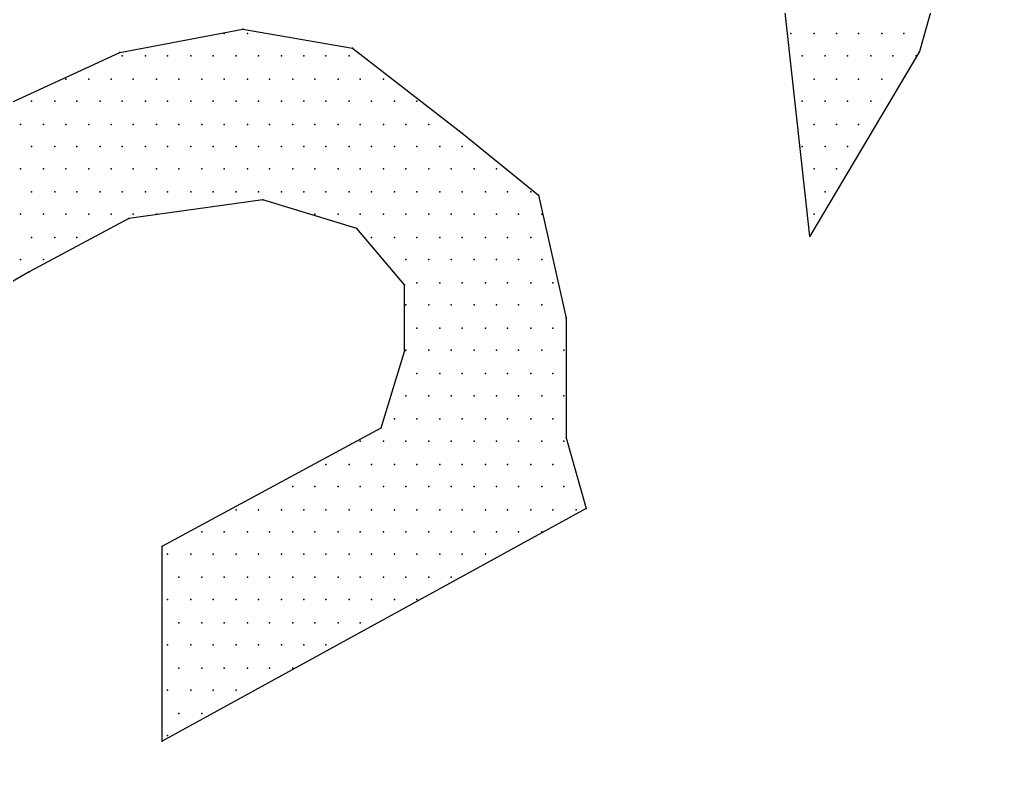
# Model space of a CAD drawing. Extents: x 180421 to 182279, y 668879 to 669787.
# Drawn here: x 180578.909 to 180583.625, y 669622.409 to 669626.043 of the extents above; entities that cross this region are included whole.
import ezdxf

# ---------------------------------------------------------------- set-up
doc = ezdxf.new("R2010")
doc.units = 0
doc.header["$LTSCALE"] = 2.5
doc.header["$MEASUREMENT"] = 0
doc.layers.get('0').update_dxf_attribs({"linetype": 'CONTINUOUS'})
doc.layers.add('KOTERET', color=1, linetype='CONTINUOUS')

# ---------------------------------------------------------------- blocks, each defined once
blk = doc.blocks.new('elipsa')
at = {"layer": 'KOTERET', "color": 1, "linetype": 'Continuous'}
blk.add_lwpolyline([(-8.7988, -18.4832, 0.049045), (1.6467, -19.2327, 0.072972), (16.9534, -16.5725, 0.125195), (26.7391, -11.2363, 0.103069), (32.0753, -3.7149, 0.035565), (32.4289, -2.1895, 0.105225), (32.1861, 2.3919, 0.105504), (27.4094, 9.6652, 0.107235), (19.9461, 14.405, 0.064474), (7.4632, 17.8464, 0.055181), (-3.6262, 18.1789, 0.081162), (-16.6527, 15.5029, 0.05669), (-24.9288, 11.217, 0.171614), (-30.9723, 4.1918, 0.076301), (-31.8855, 0.0748, 0.117637), (-30.4181, -6.2062, 0.130118), (-25.7153, -11.5424, 0.070334), (-16.0457, -16.6411, 0.047983), (-8.7988, -18.4832)], format="xyb", dxfattribs=at)
at = {"layer": 'KOTERET', "color": 2, "linetype": 'Continuous'}
for points in [[(-19.0384, 10.2669), (-19.1704, 11.4651)], [(-18.4261, 11.4651), (-18.5159, 11.1484)], [(-22.3267, 11.1431), (-21.7408, 11.2539)], [(-21.8306, 11.2328), (-21.8306, 11.2328)], [(-21.7408, 11.2539), (-21.2183, 11.1642)], [(-21.7197, 11.2328), (-21.7197, 11.2328)], [(-19.1281, 11.2328), (-19.1281, 11.2328)], [(-19.0173, 11.2328), (-19.0173, 11.2328)], [(-18.9117, 11.2328), (-18.9117, 11.2328)], [(-18.8062, 11.2328), (-18.8062, 11.2328)], [(-18.6953, 11.2328), (-18.6953, 11.2328)], [(-18.5898, 11.2328), (-18.5898, 11.2328)], [(-23.1184, 10.7789), (-22.3267, 11.1431)], [(-21.2183, 11.1642), (-20.6958, 10.7578)], [(-18.5159, 11.1484), (-19.0384, 10.2669)], [(-22.3162, 11.1273), (-22.3162, 11.1273)], [(-22.2053, 11.1273), (-22.2053, 11.1273)], [(-22.0997, 11.1273), (-22.0997, 11.1273)], [(-21.9889, 11.1273), (-21.9889, 11.1273)], [(-21.8833, 11.1273), (-21.8833, 11.1273)], [(-21.7725, 11.1273), (-21.7725, 11.1273)], [(-21.6669, 11.1273), (-21.6669, 11.1273)], [(-21.5561, 11.1273), (-21.5561, 11.1273)], [(-21.4505, 11.1273), (-21.4505, 11.1273)], [(-21.345, 11.1273), (-21.345, 11.1273)], [(-21.2341, 11.1273), (-21.2341, 11.1273)], [(-19.0754, 11.1273), (-19.0754, 11.1273)], [(-18.9645, 11.1273), (-18.9645, 11.1273)], [(-18.859, 11.1273), (-18.859, 11.1273)], [(-18.7481, 11.1273), (-18.7481, 11.1273)], [(-18.6426, 11.1273), (-18.6426, 11.1273)], [(-18.5317, 11.1273), (-18.5317, 11.1273)], [(-22.5853, 11.0164), (-22.5853, 11.0164)], [(-22.4745, 11.0164), (-22.4745, 11.0164)], [(-22.3689, 11.0164), (-22.3689, 11.0164)], [(-22.2634, 11.0164), (-22.2634, 11.0164)], [(-22.1525, 11.0164), (-22.1525, 11.0164)], [(-22.047, 11.0164), (-22.047, 11.0164)], [(-21.9361, 11.0164), (-21.9361, 11.0164)], [(-21.8306, 11.0164), (-21.8306, 11.0164)], [(-21.7197, 11.0164), (-21.7197, 11.0164)], [(-21.6142, 11.0164), (-21.6142, 11.0164)], [(-21.5033, 11.0164), (-21.5033, 11.0164)], [(-21.3978, 11.0164), (-21.3978, 11.0164)], [(-21.2869, 11.0164), (-21.2869, 11.0164)], [(-21.1813, 11.0164), (-21.1813, 11.0164)], [(-21.0705, 11.0164), (-21.0705, 11.0164)], [(-19.0173, 11.0164), (-19.0173, 11.0164)], [(-18.9117, 11.0164), (-18.9117, 11.0164)], [(-18.8062, 11.0164), (-18.8062, 11.0164)], [(-18.6953, 11.0164), (-18.6953, 11.0164)], [(-22.749, 10.9109), (-22.749, 10.9109)], [(-22.6381, 10.9109), (-22.6381, 10.9109)], [(-22.5326, 10.9109), (-22.5326, 10.9109)], [(-22.4217, 10.9109), (-22.4217, 10.9109)], [(-22.3162, 10.9109), (-22.3162, 10.9109)], [(-22.2053, 10.9109), (-22.2053, 10.9109)], [(-22.0997, 10.9109), (-22.0997, 10.9109)], [(-21.9889, 10.9109), (-21.9889, 10.9109)], [(-21.8833, 10.9109), (-21.8833, 10.9109)], [(-21.7725, 10.9109), (-21.7725, 10.9109)], [(-21.6669, 10.9109), (-21.6669, 10.9109)], [(-21.5561, 10.9109), (-21.5561, 10.9109)], [(-21.4505, 10.9109), (-21.4505, 10.9109)], [(-21.345, 10.9109), (-21.345, 10.9109)], [(-21.2341, 10.9109), (-21.2341, 10.9109)], [(-21.1286, 10.9109), (-21.1286, 10.9109)], [(-21.0177, 10.9109), (-21.0177, 10.9109)], [(-20.9122, 10.9109), (-20.9122, 10.9109)], [(-19.0754, 10.9109), (-19.0754, 10.9109)], [(-18.9645, 10.9109), (-18.9645, 10.9109)], [(-18.859, 10.9109), (-18.859, 10.9109)], [(-18.7481, 10.9109), (-18.7481, 10.9109)], [(-22.8017, 10.8), (-22.8017, 10.8)], [(-22.6909, 10.8), (-22.6909, 10.8)], [(-22.5853, 10.8), (-22.5853, 10.8)], [(-22.4745, 10.8), (-22.4745, 10.8)], [(-22.3689, 10.8), (-22.3689, 10.8)], [(-22.2634, 10.8), (-22.2634, 10.8)], [(-22.1525, 10.8), (-22.1525, 10.8)], [(-22.047, 10.8), (-22.047, 10.8)], [(-21.9361, 10.8), (-21.9361, 10.8)], [(-21.8306, 10.8), (-21.8306, 10.8)], [(-21.7197, 10.8), (-21.7197, 10.8)], [(-21.6142, 10.8), (-21.6142, 10.8)], [(-21.5033, 10.8), (-21.5033, 10.8)], [(-21.3978, 10.8), (-21.3978, 10.8)], [(-21.2869, 10.8), (-21.2869, 10.8)], [(-21.1813, 10.8), (-21.1813, 10.8)], [(-21.0705, 10.8), (-21.0705, 10.8)], [(-20.9649, 10.8), (-20.9649, 10.8)], [(-20.8541, 10.8), (-20.8541, 10.8)], [(-20.6958, 10.7578), (-20.3316, 10.4622)], [(-19.0173, 10.8), (-19.0173, 10.8)], [(-18.9117, 10.8), (-18.9117, 10.8)], [(-18.8062, 10.8), (-18.8062, 10.8)], [(-22.749, 10.6945), (-22.749, 10.6945)], [(-22.6381, 10.6945), (-22.6381, 10.6945)], [(-22.5326, 10.6945), (-22.5326, 10.6945)], [(-22.4217, 10.6945), (-22.4217, 10.6945)], [(-22.3162, 10.6945), (-22.3162, 10.6945)], [(-22.2053, 10.6945), (-22.2053, 10.6945)], [(-22.0997, 10.6945), (-22.0997, 10.6945)], [(-21.9889, 10.6945), (-21.9889, 10.6945)], [(-21.8833, 10.6945), (-21.8833, 10.6945)], [(-21.7725, 10.6945), (-21.7725, 10.6945)], [(-21.6669, 10.6945), (-21.6669, 10.6945)], [(-21.5561, 10.6945), (-21.5561, 10.6945)], [(-21.4505, 10.6945), (-21.4505, 10.6945)], [(-21.345, 10.6945), (-21.345, 10.6945)], [(-21.2341, 10.6945), (-21.2341, 10.6945)], [(-21.1286, 10.6945), (-21.1286, 10.6945)], [(-21.0177, 10.6945), (-21.0177, 10.6945)], [(-20.9122, 10.6945), (-20.9122, 10.6945)], [(-20.8013, 10.6945), (-20.8013, 10.6945)], [(-20.6958, 10.6945), (-20.6958, 10.6945)], [(-19.0754, 10.6945), (-19.0754, 10.6945)], [(-18.9645, 10.6945), (-18.9645, 10.6945)], [(-18.859, 10.6945), (-18.859, 10.6945)], [(-22.8017, 10.5889), (-22.8017, 10.5889)], [(-22.6909, 10.5889), (-22.6909, 10.5889)], [(-22.5853, 10.5889), (-22.5853, 10.5889)], [(-22.4745, 10.5889), (-22.4745, 10.5889)], [(-22.3689, 10.5889), (-22.3689, 10.5889)], [(-22.2634, 10.5889), (-22.2634, 10.5889)], [(-22.1525, 10.5889), (-22.1525, 10.5889)], [(-22.047, 10.5889), (-22.047, 10.5889)], [(-21.9361, 10.5889), (-21.9361, 10.5889)], [(-21.8306, 10.5889), (-21.8306, 10.5889)], [(-21.7197, 10.5889), (-21.7197, 10.5889)], [(-21.6142, 10.5889), (-21.6142, 10.5889)], [(-21.5033, 10.5889), (-21.5033, 10.5889)], [(-21.3978, 10.5889), (-21.3978, 10.5889)], [(-21.2869, 10.5889), (-21.2869, 10.5889)], [(-21.1813, 10.5889), (-21.1813, 10.5889)], [(-21.0705, 10.5889), (-21.0705, 10.5889)], [(-20.9649, 10.5889), (-20.9649, 10.5889)], [(-20.8541, 10.5889), (-20.8541, 10.5889)], [(-20.7485, 10.5889), (-20.7485, 10.5889)], [(-20.6377, 10.5889), (-20.6377, 10.5889)], [(-20.5321, 10.5889), (-20.5321, 10.5889)], [(-19.0173, 10.5889), (-19.0173, 10.5889)], [(-18.9117, 10.5889), (-18.9117, 10.5889)], [(-22.749, 10.478), (-22.749, 10.478)], [(-22.6381, 10.478), (-22.6381, 10.478)], [(-22.5326, 10.478), (-22.5326, 10.478)], [(-22.4217, 10.478), (-22.4217, 10.478)], [(-22.3162, 10.478), (-22.3162, 10.478)], [(-22.2053, 10.478), (-22.2053, 10.478)], [(-22.0997, 10.478), (-22.0997, 10.478)], [(-21.9889, 10.478), (-21.9889, 10.478)], [(-21.8833, 10.478), (-21.8833, 10.478)], [(-21.7725, 10.478), (-21.7725, 10.478)], [(-21.6669, 10.478), (-21.6669, 10.478)], [(-21.5561, 10.478), (-21.5561, 10.478)], [(-21.4505, 10.478), (-21.4505, 10.478)], [(-21.345, 10.478), (-21.345, 10.478)], [(-21.2341, 10.478), (-21.2341, 10.478)], [(-21.1286, 10.478), (-21.1286, 10.478)], [(-21.0177, 10.478), (-21.0177, 10.478)], [(-20.9122, 10.478), (-20.9122, 10.478)], [(-20.8013, 10.478), (-20.8013, 10.478)], [(-20.6958, 10.478), (-20.6958, 10.478)], [(-20.5849, 10.478), (-20.5849, 10.478)], [(-20.4794, 10.478), (-20.4794, 10.478)], [(-20.3685, 10.478), (-20.3685, 10.478)], [(-18.9645, 10.478), (-18.9645, 10.478)], [(-21.6458, 10.4411), (-22.2845, 10.3514)], [(-21.1972, 10.3039), (-21.6458, 10.4411)], [(-20.3316, 10.4622), (-20.1996, 9.8763)], [(-22.8017, 10.3725), (-22.8017, 10.3725)], [(-22.2845, 10.3514), (-22.7595, 10.098)], [(-22.6909, 10.3725), (-22.6909, 10.3725)], [(-22.5853, 10.3725), (-22.5853, 10.3725)], [(-22.4745, 10.3725), (-22.4745, 10.3725)], [(-22.3689, 10.3725), (-22.3689, 10.3725)], [(-22.2634, 10.3725), (-22.2634, 10.3725)], [(-22.1525, 10.3725), (-22.1525, 10.3725)], [(-21.3978, 10.3725), (-21.3978, 10.3725)], [(-21.2869, 10.3725), (-21.2869, 10.3725)], [(-21.1813, 10.3725), (-21.1813, 10.3725)], [(-21.0705, 10.3725), (-21.0705, 10.3725)], [(-20.9649, 10.3725), (-20.9649, 10.3725)], [(-20.8541, 10.3725), (-20.8541, 10.3725)], [(-20.7485, 10.3725), (-20.7485, 10.3725)], [(-20.6377, 10.3725), (-20.6377, 10.3725)], [(-20.5321, 10.3725), (-20.5321, 10.3725)], [(-20.4266, 10.3725), (-20.4266, 10.3725)], [(-20.3157, 10.3725), (-20.3157, 10.3725)], [(-19.0173, 10.3725), (-19.0173, 10.3725)], [(-20.9702, 10.0347), (-21.1972, 10.3039)], [(-22.749, 10.2616), (-22.749, 10.2616)], [(-22.6381, 10.2616), (-22.6381, 10.2616)], [(-22.5326, 10.2616), (-22.5326, 10.2616)], [(-21.1286, 10.2616), (-21.1286, 10.2616)], [(-21.0177, 10.2616), (-21.0177, 10.2616)], [(-20.9122, 10.2616), (-20.9122, 10.2616)], [(-20.8013, 10.2616), (-20.8013, 10.2616)], [(-20.6958, 10.2616), (-20.6958, 10.2616)], [(-20.5849, 10.2616), (-20.5849, 10.2616)], [(-20.4794, 10.2616), (-20.4794, 10.2616)], [(-20.3685, 10.2616), (-20.3685, 10.2616)], [(-22.8017, 10.1561), (-22.8017, 10.1561)], [(-22.6909, 10.1561), (-22.6909, 10.1561)], [(-20.9649, 10.1561), (-20.9649, 10.1561)], [(-20.8541, 10.1561), (-20.8541, 10.1561)], [(-20.7485, 10.1561), (-20.7485, 10.1561)], [(-20.6377, 10.1561), (-20.6377, 10.1561)], [(-20.5321, 10.1561), (-20.5321, 10.1561)], [(-20.4266, 10.1561), (-20.4266, 10.1561)], [(-20.3157, 10.1561), (-20.3157, 10.1561)], [(-22.7595, 10.098), (-23.187, 9.8499)], [(-20.9702, 9.718), (-20.9702, 10.0347)], [(-20.9122, 10.0452), (-20.9122, 10.0452)], [(-20.8013, 10.0452), (-20.8013, 10.0452)], [(-20.6958, 10.0452), (-20.6958, 10.0452)], [(-20.5849, 10.0452), (-20.5849, 10.0452)], [(-20.4794, 10.0452), (-20.4794, 10.0452)], [(-20.3685, 10.0452), (-20.3685, 10.0452)], [(-20.2629, 10.0452), (-20.2629, 10.0452)], [(-20.9649, 9.9397), (-20.9649, 9.9397)], [(-20.8541, 9.9397), (-20.8541, 9.9397)], [(-20.7485, 9.9397), (-20.7485, 9.9397)], [(-20.6377, 9.9397), (-20.6377, 9.9397)], [(-20.5321, 9.9397), (-20.5321, 9.9397)], [(-20.4266, 9.9397), (-20.4266, 9.9397)], [(-20.3157, 9.9397), (-20.3157, 9.9397)], [(-20.1996, 9.8763), (-20.1996, 9.3063)], [(-20.9122, 9.8288), (-20.9122, 9.8288)], [(-20.8013, 9.8288), (-20.8013, 9.8288)], [(-20.6958, 9.8288), (-20.6958, 9.8288)], [(-20.5849, 9.8288), (-20.5849, 9.8288)], [(-20.4794, 9.8288), (-20.4794, 9.8288)], [(-20.3685, 9.8288), (-20.3685, 9.8288)], [(-20.2629, 9.8288), (-20.2629, 9.8288)], [(-21.0811, 9.3538), (-20.9702, 9.718)], [(-20.9649, 9.7233), (-20.9649, 9.7233)], [(-20.8541, 9.7233), (-20.8541, 9.7233)], [(-20.7485, 9.7233), (-20.7485, 9.7233)], [(-20.6377, 9.7233), (-20.6377, 9.7233)], [(-20.5321, 9.7233), (-20.5321, 9.7233)], [(-20.4266, 9.7233), (-20.4266, 9.7233)], [(-20.3157, 9.7233), (-20.3157, 9.7233)], [(-20.2102, 9.7233), (-20.2102, 9.7233)], [(-20.9122, 9.6124), (-20.9122, 9.6124)], [(-20.8013, 9.6124), (-20.8013, 9.6124)], [(-20.6958, 9.6124), (-20.6958, 9.6124)], [(-20.5849, 9.6124), (-20.5849, 9.6124)], [(-20.4794, 9.6124), (-20.4794, 9.6124)], [(-20.3685, 9.6124), (-20.3685, 9.6124)], [(-20.2629, 9.6124), (-20.2629, 9.6124)], [(-20.9649, 9.5069), (-20.9649, 9.5069)], [(-20.8541, 9.5069), (-20.8541, 9.5069)], [(-20.7485, 9.5069), (-20.7485, 9.5069)], [(-20.6377, 9.5069), (-20.6377, 9.5069)], [(-20.5321, 9.5069), (-20.5321, 9.5069)], [(-20.4266, 9.5069), (-20.4266, 9.5069)], [(-20.3157, 9.5069), (-20.3157, 9.5069)], [(-20.2102, 9.5069), (-20.2102, 9.5069)], [(-21.0177, 9.396), (-21.0177, 9.396)], [(-20.9122, 9.396), (-20.9122, 9.396)], [(-20.8013, 9.396), (-20.8013, 9.396)], [(-20.6958, 9.396), (-20.6958, 9.396)], [(-20.5849, 9.396), (-20.5849, 9.396)], [(-20.4794, 9.396), (-20.4794, 9.396)], [(-20.3685, 9.396), (-20.3685, 9.396)], [(-20.2629, 9.396), (-20.2629, 9.396)], [(-22.1261, 8.789), (-21.0811, 9.3538)], [(-20.1996, 9.3063), (-20.1046, 8.9685)], [(-21.1813, 9.2905), (-21.1813, 9.2905)], [(-21.0705, 9.2905), (-21.0705, 9.2905)], [(-20.9649, 9.2905), (-20.9649, 9.2905)], [(-20.8541, 9.2905), (-20.8541, 9.2905)], [(-20.7485, 9.2905), (-20.7485, 9.2905)], [(-20.6377, 9.2905), (-20.6377, 9.2905)], [(-20.5321, 9.2905), (-20.5321, 9.2905)], [(-20.4266, 9.2905), (-20.4266, 9.2905)], [(-20.3157, 9.2905), (-20.3157, 9.2905)], [(-20.2102, 9.2905), (-20.2102, 9.2905)], [(-21.345, 9.1796), (-21.345, 9.1796)], [(-21.2341, 9.1796), (-21.2341, 9.1796)], [(-21.1286, 9.1796), (-21.1286, 9.1796)], [(-21.0177, 9.1796), (-21.0177, 9.1796)], [(-20.9122, 9.1796), (-20.9122, 9.1796)], [(-20.8013, 9.1796), (-20.8013, 9.1796)], [(-20.6958, 9.1796), (-20.6958, 9.1796)], [(-20.5849, 9.1796), (-20.5849, 9.1796)], [(-20.4794, 9.1796), (-20.4794, 9.1796)], [(-20.3685, 9.1796), (-20.3685, 9.1796)], [(-20.2629, 9.1796), (-20.2629, 9.1796)], [(-21.5033, 9.0741), (-21.5033, 9.0741)], [(-21.3978, 9.0741), (-21.3978, 9.0741)], [(-21.2869, 9.0741), (-21.2869, 9.0741)], [(-21.1813, 9.0741), (-21.1813, 9.0741)], [(-21.0705, 9.0741), (-21.0705, 9.0741)], [(-20.9649, 9.0741), (-20.9649, 9.0741)], [(-20.8541, 9.0741), (-20.8541, 9.0741)], [(-20.7485, 9.0741), (-20.7485, 9.0741)], [(-20.6377, 9.0741), (-20.6377, 9.0741)], [(-20.5321, 9.0741), (-20.5321, 9.0741)], [(-20.4266, 9.0741), (-20.4266, 9.0741)], [(-20.3157, 9.0741), (-20.3157, 9.0741)], [(-20.2102, 9.0741), (-20.2102, 9.0741)], [(-20.1046, 8.9685), (-22.1261, 7.8601)], [(-21.7725, 8.9632), (-21.7725, 8.9632)], [(-21.6669, 8.9632), (-21.6669, 8.9632)], [(-21.5561, 8.9632), (-21.5561, 8.9632)], [(-21.4505, 8.9632), (-21.4505, 8.9632)], [(-21.345, 8.9632), (-21.345, 8.9632)], [(-21.2341, 8.9632), (-21.2341, 8.9632)], [(-21.1286, 8.9632), (-21.1286, 8.9632)], [(-21.0177, 8.9632), (-21.0177, 8.9632)], [(-20.9122, 8.9632), (-20.9122, 8.9632)], [(-20.8013, 8.9632), (-20.8013, 8.9632)], [(-20.6958, 8.9632), (-20.6958, 8.9632)], [(-20.5849, 8.9632), (-20.5849, 8.9632)], [(-20.4794, 8.9632), (-20.4794, 8.9632)], [(-20.3685, 8.9632), (-20.3685, 8.9632)], [(-20.2629, 8.9632), (-20.2629, 8.9632)], [(-20.1521, 8.9632), (-20.1521, 8.9632)], [(-21.9361, 8.8577), (-21.9361, 8.8577)], [(-21.8306, 8.8577), (-21.8306, 8.8577)], [(-21.7197, 8.8577), (-21.7197, 8.8577)], [(-21.6142, 8.8577), (-21.6142, 8.8577)], [(-21.5033, 8.8577), (-21.5033, 8.8577)], [(-21.3978, 8.8577), (-21.3978, 8.8577)], [(-21.2869, 8.8577), (-21.2869, 8.8577)], [(-21.1813, 8.8577), (-21.1813, 8.8577)], [(-21.0705, 8.8577), (-21.0705, 8.8577)], [(-20.9649, 8.8577), (-20.9649, 8.8577)], [(-20.8541, 8.8577), (-20.8541, 8.8577)], [(-20.7485, 8.8577), (-20.7485, 8.8577)], [(-20.6377, 8.8577), (-20.6377, 8.8577)], [(-20.5321, 8.8577), (-20.5321, 8.8577)], [(-20.4266, 8.8577), (-20.4266, 8.8577)], [(-20.3157, 8.8577), (-20.3157, 8.8577)], [(-22.1261, 7.8601), (-22.1261, 8.789)], [(-22.0997, 8.7521), (-22.0997, 8.7521)], [(-21.9889, 8.7521), (-21.9889, 8.7521)], [(-21.8833, 8.7521), (-21.8833, 8.7521)], [(-21.7725, 8.7521), (-21.7725, 8.7521)], [(-21.6669, 8.7521), (-21.6669, 8.7521)], [(-21.5561, 8.7521), (-21.5561, 8.7521)], [(-21.4505, 8.7521), (-21.4505, 8.7521)], [(-21.345, 8.7521), (-21.345, 8.7521)], [(-21.2341, 8.7521), (-21.2341, 8.7521)], [(-21.1286, 8.7521), (-21.1286, 8.7521)], [(-21.0177, 8.7521), (-21.0177, 8.7521)], [(-20.9122, 8.7521), (-20.9122, 8.7521)], [(-20.8013, 8.7521), (-20.8013, 8.7521)], [(-20.6958, 8.7521), (-20.6958, 8.7521)], [(-20.5849, 8.7521), (-20.5849, 8.7521)], [(-22.047, 8.6412), (-22.047, 8.6412)], [(-21.9361, 8.6412), (-21.9361, 8.6412)], [(-21.8306, 8.6412), (-21.8306, 8.6412)], [(-21.7197, 8.6412), (-21.7197, 8.6412)], [(-21.6142, 8.6412), (-21.6142, 8.6412)], [(-21.5033, 8.6412), (-21.5033, 8.6412)], [(-21.3978, 8.6412), (-21.3978, 8.6412)], [(-21.2869, 8.6412), (-21.2869, 8.6412)], [(-21.1813, 8.6412), (-21.1813, 8.6412)], [(-21.0705, 8.6412), (-21.0705, 8.6412)], [(-20.9649, 8.6412), (-20.9649, 8.6412)], [(-20.8541, 8.6412), (-20.8541, 8.6412)], [(-20.7485, 8.6412), (-20.7485, 8.6412)], [(-22.0997, 8.5357), (-22.0997, 8.5357)], [(-21.9889, 8.5357), (-21.9889, 8.5357)], [(-21.8833, 8.5357), (-21.8833, 8.5357)], [(-21.7725, 8.5357), (-21.7725, 8.5357)], [(-21.6669, 8.5357), (-21.6669, 8.5357)], [(-21.5561, 8.5357), (-21.5561, 8.5357)], [(-21.4505, 8.5357), (-21.4505, 8.5357)], [(-21.345, 8.5357), (-21.345, 8.5357)], [(-21.2341, 8.5357), (-21.2341, 8.5357)], [(-21.1286, 8.5357), (-21.1286, 8.5357)], [(-21.0177, 8.5357), (-21.0177, 8.5357)], [(-20.9122, 8.5357), (-20.9122, 8.5357)], [(-22.047, 8.4248), (-22.047, 8.4248)], [(-21.9361, 8.4248), (-21.9361, 8.4248)], [(-21.8306, 8.4248), (-21.8306, 8.4248)], [(-21.7197, 8.4248), (-21.7197, 8.4248)], [(-21.6142, 8.4248), (-21.6142, 8.4248)], [(-21.5033, 8.4248), (-21.5033, 8.4248)], [(-21.3978, 8.4248), (-21.3978, 8.4248)], [(-21.2869, 8.4248), (-21.2869, 8.4248)], [(-21.1813, 8.4248), (-21.1813, 8.4248)], [(-22.0997, 8.3193), (-22.0997, 8.3193)], [(-21.9889, 8.3193), (-21.9889, 8.3193)], [(-21.8833, 8.3193), (-21.8833, 8.3193)], [(-21.7725, 8.3193), (-21.7725, 8.3193)], [(-21.6669, 8.3193), (-21.6669, 8.3193)], [(-21.5561, 8.3193), (-21.5561, 8.3193)], [(-21.4505, 8.3193), (-21.4505, 8.3193)], [(-21.345, 8.3193), (-21.345, 8.3193)], [(-22.047, 8.2084), (-22.047, 8.2084)], [(-21.9361, 8.2084), (-21.9361, 8.2084)], [(-21.8306, 8.2084), (-21.8306, 8.2084)], [(-21.7197, 8.2084), (-21.7197, 8.2084)], [(-21.6142, 8.2084), (-21.6142, 8.2084)], [(-21.5033, 8.2084), (-21.5033, 8.2084)], [(-22.0997, 8.1029), (-22.0997, 8.1029)], [(-21.9889, 8.1029), (-21.9889, 8.1029)], [(-21.8833, 8.1029), (-21.8833, 8.1029)], [(-21.7725, 8.1029), (-21.7725, 8.1029)], [(-22.047, 7.992), (-22.047, 7.992)], [(-21.9361, 7.992), (-21.9361, 7.992)], [(-22.0997, 7.8865), (-22.0997, 7.8865)]]:
    blk.add_lwpolyline(points, dxfattribs=at)
at = {"layer": 'KOTERET', "color": 1}
for p in [(-21.8306, 11.2328), (-21.8306, 11.2328), (-21.7408, 11.2539), (-21.7408, 11.2539), (-21.7197, 11.2328), (-21.7197, 11.2328), (-19.1281, 11.2328), (-19.1281, 11.2328), (-19.0173, 11.2328), (-19.0173, 11.2328), (-18.9117, 11.2328), (-18.9117, 11.2328), (-18.8062, 11.2328), (-18.8062, 11.2328), (-18.6953, 11.2328), (-18.6953, 11.2328), (-18.5898, 11.2328), (-18.5898, 11.2328), (-22.3267, 11.1431), (-22.3267, 11.1431), (-21.2183, 11.1642), (-21.2183, 11.1642), (-18.5159, 11.1484), (-18.5159, 11.1484), (-22.3162, 11.1273), (-22.3162, 11.1273), (-22.2053, 11.1273), (-22.2053, 11.1273), (-22.0997, 11.1273), (-22.0997, 11.1273), (-21.9889, 11.1273), (-21.9889, 11.1273), (-21.8833, 11.1273), (-21.8833, 11.1273), (-21.7725, 11.1273), (-21.7725, 11.1273), (-21.6669, 11.1273), (-21.6669, 11.1273), (-21.5561, 11.1273), (-21.5561, 11.1273), (-21.4505, 11.1273), (-21.4505, 11.1273), (-21.345, 11.1273), (-21.345, 11.1273), (-21.2341, 11.1273), (-21.2341, 11.1273), (-19.0754, 11.1273), (-19.0754, 11.1273), (-18.9645, 11.1273), (-18.9645, 11.1273), (-18.859, 11.1273), (-18.859, 11.1273), (-18.7481, 11.1273), (-18.7481, 11.1273), (-18.6426, 11.1273), (-18.6426, 11.1273), (-18.5317, 11.1273), (-18.5317, 11.1273), (-22.5853, 11.0164), (-22.5853, 11.0164), (-22.4745, 11.0164), (-22.4745, 11.0164), (-22.3689, 11.0164), (-22.3689, 11.0164), (-22.2634, 11.0164), (-22.2634, 11.0164), (-22.1525, 11.0164), (-22.1525, 11.0164), (-22.047, 11.0164), (-22.047, 11.0164), (-21.9361, 11.0164), (-21.9361, 11.0164), (-21.8306, 11.0164), (-21.8306, 11.0164), (-21.7197, 11.0164), (-21.7197, 11.0164), (-21.6142, 11.0164), (-21.6142, 11.0164), (-21.5033, 11.0164), (-21.5033, 11.0164), (-21.3978, 11.0164), (-21.3978, 11.0164), (-21.2869, 11.0164), (-21.2869, 11.0164), (-21.1813, 11.0164), (-21.1813, 11.0164), (-21.0705, 11.0164), (-21.0705, 11.0164), (-19.0173, 11.0164), (-19.0173, 11.0164), (-18.9117, 11.0164), (-18.9117, 11.0164), (-18.8062, 11.0164), (-18.8062, 11.0164), (-18.6953, 11.0164), (-18.6953, 11.0164), (-22.749, 10.9109), (-22.749, 10.9109), (-22.6381, 10.9109), (-22.6381, 10.9109), (-22.5326, 10.9109), (-22.5326, 10.9109), (-22.4217, 10.9109), (-22.4217, 10.9109), (-22.3162, 10.9109), (-22.3162, 10.9109), (-22.2053, 10.9109), (-22.2053, 10.9109), (-22.0997, 10.9109), (-22.0997, 10.9109), (-21.9889, 10.9109), (-21.9889, 10.9109), (-21.8833, 10.9109), (-21.8833, 10.9109), (-21.7725, 10.9109), (-21.7725, 10.9109), (-21.6669, 10.9109), (-21.6669, 10.9109), (-21.5561, 10.9109), (-21.5561, 10.9109), (-21.4505, 10.9109), (-21.4505, 10.9109), (-21.345, 10.9109), (-21.345, 10.9109), (-21.2341, 10.9109), (-21.2341, 10.9109), (-21.1286, 10.9109), (-21.1286, 10.9109), (-21.0177, 10.9109), (-21.0177, 10.9109), (-20.9122, 10.9109), (-20.9122, 10.9109), (-19.0754, 10.9109), (-19.0754, 10.9109), (-18.9645, 10.9109), (-18.9645, 10.9109), (-18.859, 10.9109), (-18.859, 10.9109), (-18.7481, 10.9109), (-18.7481, 10.9109), (-22.8017, 10.8), (-22.8017, 10.8), (-22.6909, 10.8), (-22.6909, 10.8), (-22.5853, 10.8), (-22.5853, 10.8), (-22.4745, 10.8), (-22.4745, 10.8), (-22.3689, 10.8), (-22.3689, 10.8), (-22.2634, 10.8), (-22.2634, 10.8), (-22.1525, 10.8), (-22.1525, 10.8), (-22.047, 10.8), (-22.047, 10.8), (-21.9361, 10.8), (-21.9361, 10.8), (-21.8306, 10.8), (-21.8306, 10.8), (-21.7197, 10.8), (-21.7197, 10.8), (-21.6142, 10.8), (-21.6142, 10.8), (-21.5033, 10.8), (-21.5033, 10.8), (-21.3978, 10.8), (-21.3978, 10.8), (-21.2869, 10.8), (-21.2869, 10.8), (-21.1813, 10.8), (-21.1813, 10.8), (-21.0705, 10.8), (-21.0705, 10.8), (-20.9649, 10.8), (-20.9649, 10.8), (-20.8541, 10.8), (-20.8541, 10.8), (-20.6958, 10.7578), (-20.6958, 10.7578), (-19.0173, 10.8), (-19.0173, 10.8), (-18.9117, 10.8), (-18.9117, 10.8), (-18.8062, 10.8), (-18.8062, 10.8), (-22.749, 10.6945), (-22.749, 10.6945), (-22.6381, 10.6945), (-22.6381, 10.6945), (-22.5326, 10.6945), (-22.5326, 10.6945), (-22.4217, 10.6945), (-22.4217, 10.6945), (-22.3162, 10.6945), (-22.3162, 10.6945), (-22.2053, 10.6945), (-22.2053, 10.6945), (-22.0997, 10.6945), (-22.0997, 10.6945), (-21.9889, 10.6945), (-21.9889, 10.6945), (-21.8833, 10.6945), (-21.8833, 10.6945), (-21.7725, 10.6945), (-21.7725, 10.6945), (-21.6669, 10.6945), (-21.6669, 10.6945), (-21.5561, 10.6945), (-21.5561, 10.6945), (-21.4505, 10.6945), (-21.4505, 10.6945), (-21.345, 10.6945), (-21.345, 10.6945), (-21.2341, 10.6945), (-21.2341, 10.6945), (-21.1286, 10.6945), (-21.1286, 10.6945), (-21.0177, 10.6945), (-21.0177, 10.6945), (-20.9122, 10.6945), (-20.9122, 10.6945), (-20.8013, 10.6945), (-20.8013, 10.6945), (-20.6958, 10.6945), (-20.6958, 10.6945), (-19.0754, 10.6945), (-19.0754, 10.6945), (-18.9645, 10.6945), (-18.9645, 10.6945), (-18.859, 10.6945), (-18.859, 10.6945), (-22.8017, 10.5889), (-22.8017, 10.5889), (-22.6909, 10.5889), (-22.6909, 10.5889), (-22.5853, 10.5889), (-22.5853, 10.5889), (-22.4745, 10.5889), (-22.4745, 10.5889), (-22.3689, 10.5889), (-22.3689, 10.5889), (-22.2634, 10.5889), (-22.2634, 10.5889), (-22.1525, 10.5889), (-22.1525, 10.5889), (-22.047, 10.5889), (-22.047, 10.5889), (-21.9361, 10.5889), (-21.9361, 10.5889), (-21.8306, 10.5889), (-21.8306, 10.5889), (-21.7197, 10.5889), (-21.7197, 10.5889), (-21.6142, 10.5889), (-21.6142, 10.5889), (-21.5033, 10.5889), (-21.5033, 10.5889), (-21.3978, 10.5889), (-21.3978, 10.5889), (-21.2869, 10.5889), (-21.2869, 10.5889), (-21.1813, 10.5889), (-21.1813, 10.5889), (-21.0705, 10.5889), (-21.0705, 10.5889), (-20.9649, 10.5889), (-20.9649, 10.5889), (-20.8541, 10.5889), (-20.8541, 10.5889), (-20.7485, 10.5889), (-20.7485, 10.5889), (-20.6377, 10.5889), (-20.6377, 10.5889), (-20.5321, 10.5889), (-20.5321, 10.5889), (-19.0173, 10.5889), (-19.0173, 10.5889), (-18.9117, 10.5889), (-18.9117, 10.5889), (-22.749, 10.478), (-22.749, 10.478), (-22.6381, 10.478), (-22.6381, 10.478), (-22.5326, 10.478), (-22.5326, 10.478), (-22.4217, 10.478), (-22.4217, 10.478), (-22.3162, 10.478), (-22.3162, 10.478), (-22.2053, 10.478), (-22.2053, 10.478), (-22.0997, 10.478), (-22.0997, 10.478), (-21.9889, 10.478), (-21.9889, 10.478), (-21.8833, 10.478), (-21.8833, 10.478), (-21.7725, 10.478), (-21.7725, 10.478), (-21.6669, 10.478), (-21.6669, 10.478), (-21.5561, 10.478), (-21.5561, 10.478), (-21.4505, 10.478), (-21.4505, 10.478), (-21.345, 10.478), (-21.345, 10.478), (-21.2341, 10.478), (-21.2341, 10.478), (-21.1286, 10.478), (-21.1286, 10.478), (-21.0177, 10.478), (-21.0177, 10.478), (-20.9122, 10.478), (-20.9122, 10.478), (-20.8013, 10.478), (-20.8013, 10.478), (-20.6958, 10.478), (-20.6958, 10.478), (-20.5849, 10.478), (-20.5849, 10.478), (-20.4794, 10.478), (-20.4794, 10.478), (-20.3685, 10.478), (-20.3685, 10.478), (-18.9645, 10.478), (-18.9645, 10.478), (-21.6458, 10.4411), (-21.6458, 10.4411), (-20.3316, 10.4622), (-20.3316, 10.4622), (-22.8017, 10.3725), (-22.8017, 10.3725), (-22.6909, 10.3725), (-22.6909, 10.3725), (-22.5853, 10.3725), (-22.5853, 10.3725), (-22.4745, 10.3725), (-22.4745, 10.3725), (-22.3689, 10.3725), (-22.3689, 10.3725), (-22.2845, 10.3514), (-22.2845, 10.3514), (-22.2634, 10.3725), (-22.2634, 10.3725), (-22.1525, 10.3725), (-22.1525, 10.3725), (-21.3978, 10.3725), (-21.3978, 10.3725), (-21.2869, 10.3725), (-21.2869, 10.3725), (-21.1813, 10.3725), (-21.1813, 10.3725), (-21.0705, 10.3725), (-21.0705, 10.3725), (-20.9649, 10.3725), (-20.9649, 10.3725), (-20.8541, 10.3725), (-20.8541, 10.3725), (-20.7485, 10.3725), (-20.7485, 10.3725), (-20.6377, 10.3725), (-20.6377, 10.3725), (-20.5321, 10.3725), (-20.5321, 10.3725), (-20.4266, 10.3725), (-20.4266, 10.3725), (-20.3157, 10.3725), (-20.3157, 10.3725), (-19.0173, 10.3725), (-19.0173, 10.3725), (-21.1972, 10.3039), (-21.1972, 10.3039), (-22.749, 10.2616), (-22.749, 10.2616), (-22.6381, 10.2616), (-22.6381, 10.2616), (-22.5326, 10.2616), (-22.5326, 10.2616), (-21.1286, 10.2616), (-21.1286, 10.2616), (-21.0177, 10.2616), (-21.0177, 10.2616), (-20.9122, 10.2616), (-20.9122, 10.2616), (-20.8013, 10.2616), (-20.8013, 10.2616), (-20.6958, 10.2616), (-20.6958, 10.2616), (-20.5849, 10.2616), (-20.5849, 10.2616), (-20.4794, 10.2616), (-20.4794, 10.2616), (-20.3685, 10.2616), (-20.3685, 10.2616), (-19.0384, 10.2669), (-19.0384, 10.2669), (-22.8017, 10.1561), (-22.8017, 10.1561), (-22.6909, 10.1561), (-22.6909, 10.1561), (-20.9649, 10.1561), (-20.9649, 10.1561), (-20.8541, 10.1561), (-20.8541, 10.1561), (-20.7485, 10.1561), (-20.7485, 10.1561), (-20.6377, 10.1561), (-20.6377, 10.1561), (-20.5321, 10.1561), (-20.5321, 10.1561), (-20.4266, 10.1561), (-20.4266, 10.1561), (-20.3157, 10.1561), (-20.3157, 10.1561), (-22.7595, 10.098), (-22.7595, 10.098), (-20.9702, 10.0347), (-20.9702, 10.0347), (-20.9122, 10.0452), (-20.9122, 10.0452), (-20.8013, 10.0452), (-20.8013, 10.0452), (-20.6958, 10.0452), (-20.6958, 10.0452), (-20.5849, 10.0452), (-20.5849, 10.0452), (-20.4794, 10.0452), (-20.4794, 10.0452), (-20.3685, 10.0452), (-20.3685, 10.0452), (-20.2629, 10.0452), (-20.2629, 10.0452), (-20.9649, 9.9397), (-20.9649, 9.9397), (-20.8541, 9.9397), (-20.8541, 9.9397), (-20.7485, 9.9397), (-20.7485, 9.9397), (-20.6377, 9.9397), (-20.6377, 9.9397), (-20.5321, 9.9397), (-20.5321, 9.9397), (-20.4266, 9.9397), (-20.4266, 9.9397), (-20.3157, 9.9397), (-20.3157, 9.9397), (-20.1996, 9.8763), (-20.1996, 9.8763), (-20.9122, 9.8288), (-20.9122, 9.8288), (-20.8013, 9.8288), (-20.8013, 9.8288), (-20.6958, 9.8288), (-20.6958, 9.8288), (-20.5849, 9.8288), (-20.5849, 9.8288), (-20.4794, 9.8288), (-20.4794, 9.8288), (-20.3685, 9.8288), (-20.3685, 9.8288), (-20.2629, 9.8288), (-20.2629, 9.8288), (-20.9702, 9.718), (-20.9702, 9.718), (-20.9649, 9.7233), (-20.9649, 9.7233), (-20.8541, 9.7233), (-20.8541, 9.7233), (-20.7485, 9.7233), (-20.7485, 9.7233), (-20.6377, 9.7233), (-20.6377, 9.7233), (-20.5321, 9.7233), (-20.5321, 9.7233), (-20.4266, 9.7233), (-20.4266, 9.7233), (-20.3157, 9.7233), (-20.3157, 9.7233), (-20.2102, 9.7233), (-20.2102, 9.7233), (-20.9122, 9.6124), (-20.9122, 9.6124), (-20.8013, 9.6124), (-20.8013, 9.6124), (-20.6958, 9.6124), (-20.6958, 9.6124), (-20.5849, 9.6124), (-20.5849, 9.6124), (-20.4794, 9.6124), (-20.4794, 9.6124), (-20.3685, 9.6124), (-20.3685, 9.6124), (-20.2629, 9.6124), (-20.2629, 9.6124), (-20.9649, 9.5069), (-20.9649, 9.5069), (-20.8541, 9.5069), (-20.8541, 9.5069), (-20.7485, 9.5069), (-20.7485, 9.5069), (-20.6377, 9.5069), (-20.6377, 9.5069), (-20.5321, 9.5069), (-20.5321, 9.5069), (-20.4266, 9.5069), (-20.4266, 9.5069), (-20.3157, 9.5069), (-20.3157, 9.5069), (-20.2102, 9.5069), (-20.2102, 9.5069), (-21.0177, 9.396), (-21.0177, 9.396), (-20.9122, 9.396), (-20.9122, 9.396), (-20.8013, 9.396), (-20.8013, 9.396), (-20.6958, 9.396), (-20.6958, 9.396), (-20.5849, 9.396), (-20.5849, 9.396), (-20.4794, 9.396), (-20.4794, 9.396), (-20.3685, 9.396), (-20.3685, 9.396), (-20.2629, 9.396), (-20.2629, 9.396), (-21.0811, 9.3538), (-21.0811, 9.3538), (-20.1996, 9.3063), (-20.1996, 9.3063), (-21.1813, 9.2905), (-21.1813, 9.2905), (-21.0705, 9.2905), (-21.0705, 9.2905), (-20.9649, 9.2905), (-20.9649, 9.2905), (-20.8541, 9.2905), (-20.8541, 9.2905), (-20.7485, 9.2905), (-20.7485, 9.2905), (-20.6377, 9.2905), (-20.6377, 9.2905), (-20.5321, 9.2905), (-20.5321, 9.2905), (-20.4266, 9.2905), (-20.4266, 9.2905), (-20.3157, 9.2905), (-20.3157, 9.2905), (-20.2102, 9.2905), (-20.2102, 9.2905), (-21.345, 9.1796), (-21.345, 9.1796), (-21.2341, 9.1796), (-21.2341, 9.1796), (-21.1286, 9.1796), (-21.1286, 9.1796), (-21.0177, 9.1796), (-21.0177, 9.1796), (-20.9122, 9.1796), (-20.9122, 9.1796), (-20.8013, 9.1796), (-20.8013, 9.1796), (-20.6958, 9.1796), (-20.6958, 9.1796), (-20.5849, 9.1796), (-20.5849, 9.1796), (-20.4794, 9.1796), (-20.4794, 9.1796), (-20.3685, 9.1796), (-20.3685, 9.1796), (-20.2629, 9.1796), (-20.2629, 9.1796), (-21.5033, 9.0741), (-21.5033, 9.0741), (-21.3978, 9.0741), (-21.3978, 9.0741), (-21.2869, 9.0741), (-21.2869, 9.0741), (-21.1813, 9.0741), (-21.1813, 9.0741), (-21.0705, 9.0741), (-21.0705, 9.0741), (-20.9649, 9.0741), (-20.9649, 9.0741), (-20.8541, 9.0741), (-20.8541, 9.0741), (-20.7485, 9.0741), (-20.7485, 9.0741), (-20.6377, 9.0741), (-20.6377, 9.0741), (-20.5321, 9.0741), (-20.5321, 9.0741), (-20.4266, 9.0741), (-20.4266, 9.0741), (-20.3157, 9.0741), (-20.3157, 9.0741), (-20.2102, 9.0741), (-20.2102, 9.0741), (-21.7725, 8.9632), (-21.7725, 8.9632), (-21.6669, 8.9632), (-21.6669, 8.9632), (-21.5561, 8.9632), (-21.5561, 8.9632), (-21.4505, 8.9632), (-21.4505, 8.9632), (-21.345, 8.9632), (-21.345, 8.9632), (-21.2341, 8.9632), (-21.2341, 8.9632), (-21.1286, 8.9632), (-21.1286, 8.9632), (-21.0177, 8.9632), (-21.0177, 8.9632), (-20.9122, 8.9632), (-20.9122, 8.9632), (-20.8013, 8.9632), (-20.8013, 8.9632), (-20.6958, 8.9632), (-20.6958, 8.9632), (-20.5849, 8.9632), (-20.5849, 8.9632), (-20.4794, 8.9632), (-20.4794, 8.9632), (-20.3685, 8.9632), (-20.3685, 8.9632), (-20.2629, 8.9632), (-20.2629, 8.9632), (-20.1521, 8.9632), (-20.1521, 8.9632), (-20.1046, 8.9685), (-20.1046, 8.9685), (-21.9361, 8.8577), (-21.9361, 8.8577), (-21.8306, 8.8577), (-21.8306, 8.8577), (-21.7197, 8.8577), (-21.7197, 8.8577), (-21.6142, 8.8577), (-21.6142, 8.8577), (-21.5033, 8.8577), (-21.5033, 8.8577), (-21.3978, 8.8577), (-21.3978, 8.8577), (-21.2869, 8.8577), (-21.2869, 8.8577), (-21.1813, 8.8577), (-21.1813, 8.8577), (-21.0705, 8.8577), (-21.0705, 8.8577), (-20.9649, 8.8577), (-20.9649, 8.8577), (-20.8541, 8.8577), (-20.8541, 8.8577), (-20.7485, 8.8577), (-20.7485, 8.8577), (-20.6377, 8.8577), (-20.6377, 8.8577), (-20.5321, 8.8577), (-20.5321, 8.8577), (-20.4266, 8.8577), (-20.4266, 8.8577), (-20.3157, 8.8577), (-20.3157, 8.8577), (-22.1261, 8.789), (-22.1261, 8.789), (-22.0997, 8.7521), (-22.0997, 8.7521), (-21.9889, 8.7521), (-21.9889, 8.7521), (-21.8833, 8.7521), (-21.8833, 8.7521), (-21.7725, 8.7521), (-21.7725, 8.7521), (-21.6669, 8.7521), (-21.6669, 8.7521), (-21.5561, 8.7521), (-21.5561, 8.7521), (-21.4505, 8.7521), (-21.4505, 8.7521), (-21.345, 8.7521), (-21.345, 8.7521), (-21.2341, 8.7521), (-21.2341, 8.7521), (-21.1286, 8.7521), (-21.1286, 8.7521), (-21.0177, 8.7521), (-21.0177, 8.7521), (-20.9122, 8.7521), (-20.9122, 8.7521), (-20.8013, 8.7521), (-20.8013, 8.7521), (-20.6958, 8.7521), (-20.6958, 8.7521), (-20.5849, 8.7521), (-20.5849, 8.7521), (-22.047, 8.6412), (-22.047, 8.6412), (-21.9361, 8.6412), (-21.9361, 8.6412), (-21.8306, 8.6412), (-21.8306, 8.6412), (-21.7197, 8.6412), (-21.7197, 8.6412), (-21.6142, 8.6412), (-21.6142, 8.6412), (-21.5033, 8.6412), (-21.5033, 8.6412), (-21.3978, 8.6412), (-21.3978, 8.6412), (-21.2869, 8.6412), (-21.2869, 8.6412), (-21.1813, 8.6412), (-21.1813, 8.6412), (-21.0705, 8.6412), (-21.0705, 8.6412), (-20.9649, 8.6412), (-20.9649, 8.6412), (-20.8541, 8.6412), (-20.8541, 8.6412), (-20.7485, 8.6412), (-20.7485, 8.6412), (-22.0997, 8.5357), (-22.0997, 8.5357), (-21.9889, 8.5357), (-21.9889, 8.5357), (-21.8833, 8.5357), (-21.8833, 8.5357), (-21.7725, 8.5357), (-21.7725, 8.5357), (-21.6669, 8.5357), (-21.6669, 8.5357), (-21.5561, 8.5357), (-21.5561, 8.5357), (-21.4505, 8.5357), (-21.4505, 8.5357), (-21.345, 8.5357), (-21.345, 8.5357), (-21.2341, 8.5357), (-21.2341, 8.5357), (-21.1286, 8.5357), (-21.1286, 8.5357), (-21.0177, 8.5357), (-21.0177, 8.5357), (-20.9122, 8.5357), (-20.9122, 8.5357), (-22.047, 8.4248), (-22.047, 8.4248), (-21.9361, 8.4248), (-21.9361, 8.4248), (-21.8306, 8.4248), (-21.8306, 8.4248), (-21.7197, 8.4248), (-21.7197, 8.4248), (-21.6142, 8.4248), (-21.6142, 8.4248), (-21.5033, 8.4248), (-21.5033, 8.4248), (-21.3978, 8.4248), (-21.3978, 8.4248), (-21.2869, 8.4248), (-21.2869, 8.4248), (-21.1813, 8.4248), (-21.1813, 8.4248), (-22.0997, 8.3193), (-22.0997, 8.3193), (-21.9889, 8.3193), (-21.9889, 8.3193), (-21.8833, 8.3193), (-21.8833, 8.3193), (-21.7725, 8.3193), (-21.7725, 8.3193), (-21.6669, 8.3193), (-21.6669, 8.3193), (-21.5561, 8.3193), (-21.5561, 8.3193), (-21.4505, 8.3193), (-21.4505, 8.3193), (-21.345, 8.3193), (-21.345, 8.3193), (-22.047, 8.2084), (-22.047, 8.2084), (-21.9361, 8.2084), (-21.9361, 8.2084), (-21.8306, 8.2084), (-21.8306, 8.2084), (-21.7197, 8.2084), (-21.7197, 8.2084), (-21.6142, 8.2084), (-21.6142, 8.2084), (-21.5033, 8.2084), (-21.5033, 8.2084), (-22.0997, 8.1029), (-22.0997, 8.1029), (-21.9889, 8.1029), (-21.9889, 8.1029), (-21.8833, 8.1029), (-21.8833, 8.1029), (-21.7725, 8.1029), (-21.7725, 8.1029), (-22.047, 7.992), (-22.047, 7.992), (-21.9361, 7.992), (-21.9361, 7.992), (-22.0997, 7.8865), (-22.0997, 7.8865), (-22.1261, 7.8601), (-22.1261, 7.8601)]:
    blk.add_point(p, dxfattribs=at)

msp = doc.modelspace()

# ---------------------------------------------------------------- block references
msp.add_blockref('elipsa', (180601.7133, 669614.7446))

doc.saveas('drawing.dxf')
